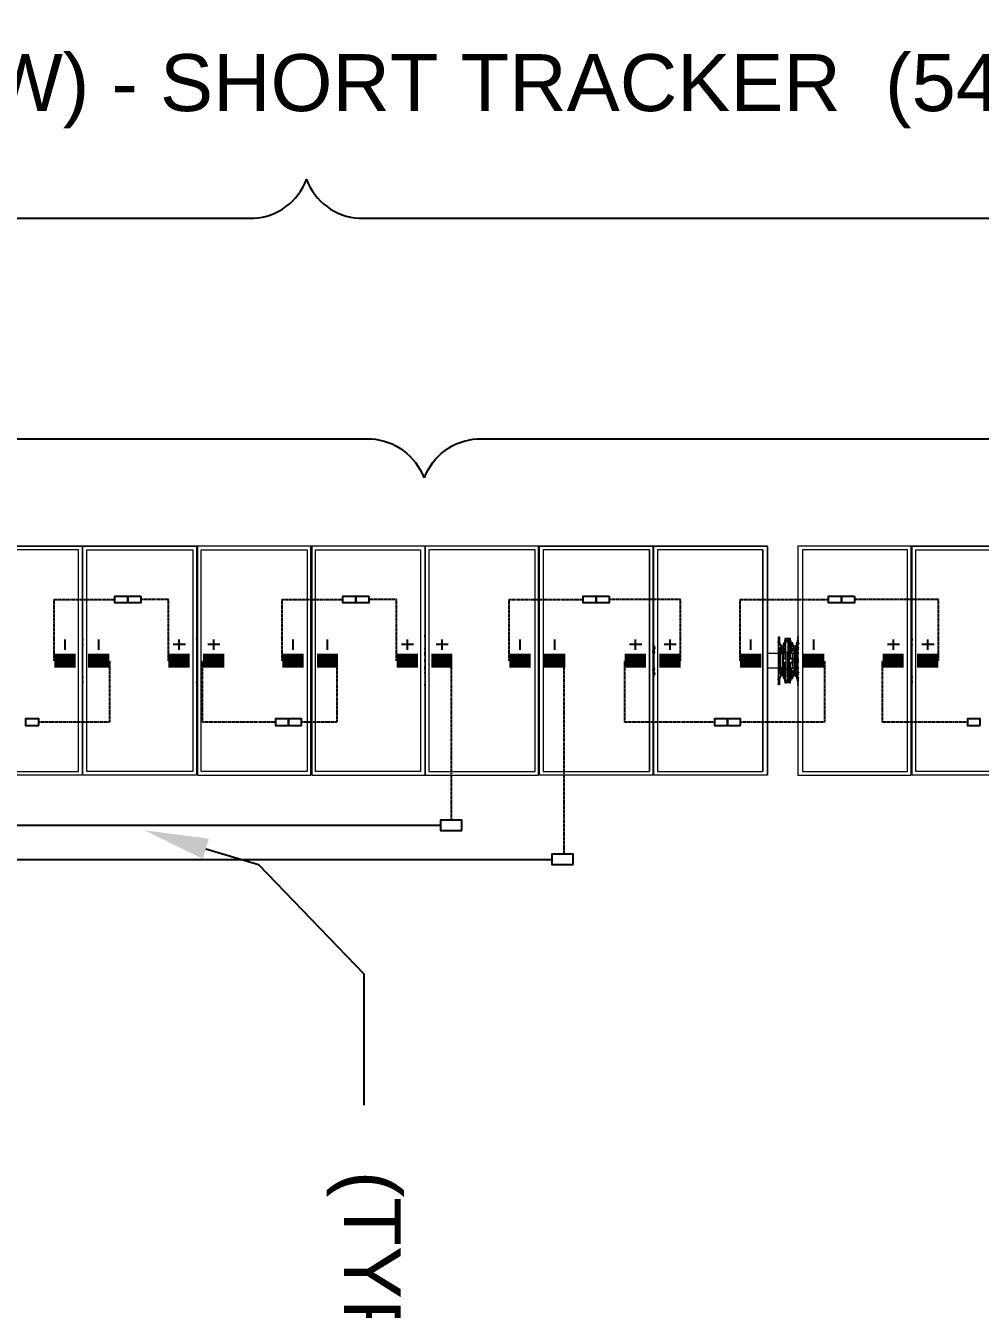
# Model space of a CAD drawing. Header units: feet. Extents: x -13743 to 68376, y -48 to 67763.
# Drawn here: x 3344.3 to 3679.5, y 892.6 to 1343.3 of the extents above; entities that cross this region are included whole.
import ezdxf
from ezdxf import colors
from ezdxf.entities.mleader import LeaderData, LeaderLine
from ezdxf.lldxf.tags import DXFTag
from ezdxf.math import Vec2, Vec3

# ---------------------------------------------------------------- set-up
doc = ezdxf.new("R2010")
doc.units = ezdxf.units.FT
doc.header["$MEASUREMENT"] = 0
doc.linetypes.add('HIDDEN', pattern=[0.375, 0.25, -0.125])
for name, color, linetype in [('E-DC HARNESS-NEG', 170, 'DC HARNESS CABLE'), ('E-DC HARNESS-POS', 10, 'DC HARNESS CABLE'), ('E-HARN-COMP', 8, 'Continuous'), ('E-TRNK-CABL-NEG', 6, 'HIDDEN'), ('E-TRUNK-CABLE-POS', 6, 'HIDDEN'), ('G-ANNO-TEXT', 1, 'Continuous'), ('Polarity-Text', 7, 'Continuous')]:
    doc.layers.add(name, color=color, linetype=linetype)
doc.styles.add('NEI-A', font='arial.ttf')
doc.styles.get("Standard").update_dxf_attribs({"font": 'arial.ttf'})
tags = doc.linetypes.add('DC HARNESS CABLE', pattern='A,0.5,-0.2,["DH",Standard,S=0.1,R=0,X=-0.1,Y=-0.05],-0.2', length=0.9).pattern_tags.tags
tags[6] = DXFTag(74, 10)

# ---------------------------------------------------------------- blocks, each defined once
blk = doc.blocks.new('A$Ccdbb2b2c')
at = {"lineweight": 5}
for points in [[(4.1298, 0), (4.1298, 0.4133), (5.9848, 0.4133)], [(6.0398, 0.4133), (7.8947, 0.4133)], [(6.2464, 0), (6.2464, 0.4133)], [(6.2531, 0.0067), (6.2531, 0.4067)], [(5.7781, 0.2517), (5.7798, 0.2517)], [(5.7781, 0.25), (5.7798, 0.25)], [(5.7781, 0.2467), (5.7781, 0.2433)], [(5.7798, 0.2467), (5.7781, 0.235)], [(5.9898, 0.225), (5.9914, 0.225), (5.9898, 0.225), (5.9914, 0.225), (5.9898, 0.2283), (5.9881, 0.2283), (5.9848, 0.2383), (5.9848, 0.24), (5.9864, 0.2383), (5.9881, 0.235), (5.9898, 0.2317), (5.9898, 0.23), (5.9881, 0.2283), (5.9864, 0.2283), (5.9848, 0.2283), (5.9848, 0.2267), (5.9864, 0.225), (5.9898, 0.225), (5.9898, 0.2267), (5.9881, 0.2283), (5.9848, 0.2383), (5.9848, 0.24), (5.9848, 0.2417), (5.9848, 0.2433), (5.9848, 0.25), (5.9848, 0.2433), (5.9848, 0.25), (5.9831, 0.25)], [(5.9848, 0.2433), (5.9831, 0.2433), (5.9848, 0.2433), (5.9848, 0.24), (5.9831, 0.24), (5.9848, 0.2383)], [(5.9864, 0.2367), (5.9864, 0.24), (5.9848, 0.24), (5.9848, 0.2383), (5.9831, 0.2383), (5.9881, 0.2283), (5.9848, 0.2283), (5.9848, 0.23), (5.9831, 0.2317)], [(5.9848, 0.24), (5.9831, 0.24), (5.9848, 0.24), (5.9898, 0.23), (5.9898, 0.2283), (5.9881, 0.2283), (5.9898, 0.225), (5.9848, 0.225), (5.9831, 0.2283), (5.9848, 0.2283), (5.9864, 0.225), (5.9864, 0.2233), (5.9848, 0.2233), (5.9848, 0.19), (5.9864, 0.19), (5.9864, 0.1917), (5.9864, 0.1933), (5.9881, 0.1933), (5.9881, 0.195), (5.9864, 0.1933), (5.9848, 0.1933), (5.9864, 0.1933), (5.9881, 0.195), (5.9881, 0.1933), (5.9898, 0.1933), (5.9898, 0.1917), (5.9898, 0.1933), (5.9881, 0.1933), (5.9898, 0.1933), (5.9898, 0.1917), (5.9881, 0.1917), (5.9881, 0.19), (5.9864, 0.1917), (5.9864, 0.1883), (5.9898, 0.1883), (5.9898, 0.1867), (5.9881, 0.185), (5.9898, 0.185), (5.9898, 0.1833), (5.9848, 0.1733), (5.9831, 0.1733)], [(5.9864, 0.2233), (5.9881, 0.2233), (5.9864, 0.2233), (5.9864, 0.2217), (5.9864, 0.2233), (5.9864, 0.2217), (5.9864, 0.2233), (5.9864, 0.225), (5.9848, 0.225), (5.9848, 0.2267), (5.9848, 0.225), (5.9864, 0.225), (5.9848, 0.2283), (5.9881, 0.2283), (5.9898, 0.2283), (5.9898, 0.23), (5.9848, 0.24), (5.9848, 0.2417), (5.9848, 0.2433), (5.9864, 0.2433), (5.9848, 0.2433), (5.9864, 0.2433)], [(5.9848, 0.2433), (5.9848, 0.2433)], [(5.9848, 0.24), (5.9848, 0.24)], [(5.9848, 0.24), (5.9848, 0.24)], [(5.9864, 0.2383), (5.9864, 0.2367), (5.9864, 0.2383), (5.9881, 0.2383)], [(5.9864, 0.235), (5.9931, 0.2317)], [(5.9881, 0.2317), (5.9931, 0.2283), (5.9881, 0.235)], [(6.0014, 0.2367), (5.9998, 0.2367), (5.9998, 0.2117), (5.9998, 0.21), (5.9981, 0.21), (5.9998, 0.21), (5.9981, 0.21), (5.9981, 0.2133), (5.9981, 0.21), (5.9998, 0.21), (5.9914, 0.21)], [(5.9964, 0.2417), (5.9981, 0.2417), (5.9981, 0.2333), (5.9948, 0.2333), (5.9948, 0.24), (5.9931, 0.235), (5.9931, 0.225), (5.9948, 0.225), (5.9964, 0.2233), (5.9948, 0.225), (5.9964, 0.2233), (5.9964, 0.225)], [(5.9931, 0.235), (5.9931, 0.225)], [(5.9948, 0.235), (5.9948, 0.235)], [(5.9948, 0.2317), (5.9948, 0.2333)], [(5.9964, 0.24), (5.9964, 0.24)], [(5.9964, 0.23), (5.9964, 0.2333)], [(5.9981, 0.2467), (5.9998, 0.2467), (5.9981, 0.2467), (5.9998, 0.245), (6.0014, 0.245), (5.9998, 0.245), (6.0014, 0.245), (6.0014, 0.2433), (6.0031, 0.2433), (6.0048, 0.2433), (6.0031, 0.2433), (6.0048, 0.2433), (6.0031, 0.2433)], [(5.9981, 0.2433), (5.9981, 0.245), (5.9981, 0.2467), (5.9998, 0.245), (6.0014, 0.245), (6.0014, 0.2417)], [(6.0048, 0.2417), (6.0031, 0.2417), (6.0031, 0.2433), (6.0048, 0.245), (6.0031, 0.2433), (6.0014, 0.2433), (5.9998, 0.2433), (6.0014, 0.2433), (5.9998, 0.2433), (5.9981, 0.2433), (5.9981, 0.245), (5.9998, 0.2433), (5.9998, 0.2417), (5.9981, 0.2417)], [(5.9998, 0.2117), (5.9981, 0.2117), (5.9981, 0.2133), (5.9981, 0.235), (5.9981, 0.2433), (5.9981, 0.235)], [(5.9981, 0.2333), (5.9998, 0.2333)], [(5.9998, 0.245), (5.9998, 0.2467), (6.0064, 0.2467), (6.0064, 0.245), (6.0064, 0.2433), (6.0064, 0.2417)], [(5.9998, 0.2467), (5.9998, 0.2467)], [(5.9998, 0.2433), (6.0014, 0.2433), (6.0031, 0.2433), (6.0031, 0.24), (6.0048, 0.24)], [(6.0014, 0.24), (6.0031, 0.24), (6.0031, 0.2217), (6.0014, 0.2217), (6.0014, 0.2417), (5.9998, 0.2417), (5.9998, 0.2217)], [(6.0064, 0.2217), (6.0064, 0.2417), (6.0031, 0.2417), (6.0031, 0.2217), (6.0031, 0.1917), (6.0014, 0.1917), (6.0014, 0.1717), (5.9998, 0.1717), (5.9998, 0.1917)], [(5.9998, 0.235), (6.0014, 0.235)], [(6.0014, 0.245), (6.0031, 0.245)], [(6.0064, 0.2467), (6.0048, 0.245)], [(6.0048, 0.245), (6.0064, 0.245)], [(6.0064, 0.2467), (6.0081, 0.2467)], [(6.0064, 0.245), (6.0064, 0.2467), (6.0081, 0.2467)], [(6.0081, 0.2467), (6.0064, 0.2467), (6.0081, 0.2467), (6.0081, 0.245), (6.0081, 0.2433), (6.0081, 0.235), (6.0081, 0.2433), (6.0064, 0.2433), (6.0064, 0.245)], [(6.0064, 0.2467), (6.0064, 0.2467)], [(6.0064, 0.2117), (6.0064, 0.2367), (6.0081, 0.2367)], [(6.0064, 0.235), (6.0081, 0.235), (6.0081, 0.2133), (6.0064, 0.21), (6.0064, 0.2117), (6.0081, 0.2133), (6.0081, 0.21), (6.0064, 0.21), (6.0081, 0.21), (6.0064, 0.21), (6.0081, 0.21), (6.0064, 0.21), (6.0114, 0.21)], [(6.0131, 0.2217), (6.0131, 0.225), (6.0114, 0.225), (6.0098, 0.2233), (6.0114, 0.225), (6.0114, 0.235), (6.0098, 0.24), (6.0098, 0.2333), (6.0081, 0.2333), (6.0081, 0.2417), (6.0098, 0.2417), (6.0081, 0.2417)], [(6.0098, 0.2317), (6.0098, 0.2333), (6.0081, 0.2333), (6.0081, 0.23)], [(6.0131, 0.2283), (6.0114, 0.225), (6.0131, 0.225), (6.0114, 0.225), (6.0114, 0.1883), (6.0098, 0.19), (6.0114, 0.1883), (6.0131, 0.1883), (6.0131, 0.1917), (6.0148, 0.1917), (6.0148, 0.19), (6.0164, 0.1917), (6.0164, 0.19), (6.0148, 0.19), (6.0131, 0.19), (6.0131, 0.1917), (6.0131, 0.1933), (6.0148, 0.1933), (6.0164, 0.1933), (6.0164, 0.1917), (6.0164, 0.19), (6.0164, 0.1883), (6.0131, 0.1883), (6.0148, 0.185), (6.0131, 0.185), (6.0131, 0.1833), (6.0181, 0.1733), (6.0181, 0.175), (6.0198, 0.1733), (6.0214, 0.1733), (6.0198, 0.1733), (6.0181, 0.1733), (6.0181, 0.17), (6.0181, 0.1633), (6.0198, 0.1633), (6.0198, 0.25), (6.0181, 0.25), (6.0181, 0.2433), (6.0181, 0.24), (6.0198, 0.24), (6.0181, 0.2383), (6.0181, 0.24), (6.0131, 0.23), (6.0131, 0.2283), (6.0148, 0.2283), (6.0131, 0.225), (6.0164, 0.225), (6.0181, 0.2283), (6.0198, 0.2283), (6.0181, 0.225), (6.0164, 0.225), (6.0164, 0.2233), (6.0181, 0.2233), (6.0181, 0.19), (6.0164, 0.19)], [(6.0098, 0.235), (6.0098, 0.235)], [(6.0114, 0.235), (6.0114, 0.225), (6.0114, 0.2267)], [(6.0198, 0.2317), (6.0181, 0.23), (6.0181, 0.2283), (6.0148, 0.2283), (6.0181, 0.2383)], [(6.0181, 0.24), (6.0181, 0.24)], [(6.0198, 0.24), (6.0214, 0.24)], [(6.2431, 0.23), (6.2464, 0.2383)], [(6.2431, 0.2283), (6.2447, 0.2283), (6.2464, 0.2333), (6.2447, 0.2283), (6.2464, 0.2283), (6.2447, 0.2283), (6.2464, 0.2333)], [(6.2447, 0.2517), (6.2464, 0.2517)], [(6.2447, 0.25), (6.2464, 0.25)], [(6.2447, 0.235), (6.2464, 0.2467), (6.2464, 0.2433)], [(6.4514, 0.2517), (6.4531, 0.2517)], [(6.4514, 0.25), (6.4531, 0.25)], [(6.4514, 0.235), (6.4531, 0.2467), (6.4531, 0.2433)], [(6.6581, 0.2517), (6.6597, 0.2517)], [(6.6581, 0.25), (6.6597, 0.25)], [(6.6581, 0.235), (6.6581, 0.2467), (6.6581, 0.2433)], [(6.8631, 0.2517), (6.8647, 0.2517)], [(6.8631, 0.25), (6.8647, 0.25)], [(6.8631, 0.235), (6.8647, 0.2467), (6.8647, 0.2433)], [(7.0697, 0.2517), (7.0714, 0.2517)], [(7.0697, 0.25), (7.0714, 0.25)], [(7.0697, 0.235), (7.0714, 0.2467), (7.0714, 0.2433)], [(7.2764, 0.2517), (7.278, 0.2517)], [(7.2764, 0.25), (7.278, 0.25)], [(7.2764, 0.2467), (7.2764, 0.2433)], [(7.278, 0.2467), (7.2764, 0.235)], [(5.7781, 0.2283), (5.7798, 0.2283)], [(5.7798, 0.2217), (5.7781, 0.2217)], [(5.7781, 0.22), (5.7798, 0.22)], [(5.7781, 0.2183), (5.7798, 0.2183)], [(5.7798, 0.2167), (5.7781, 0.2167)], [(5.9831, 0.23), (5.9831, 0.23)], [(5.9848, 0.22), (5.9831, 0.22)], [(5.9831, 0.22), (5.9848, 0.22), (5.9831, 0.22)], [(5.9848, 0.21), (5.9831, 0.21)], [(5.9881, 0.2283), (5.9898, 0.2283), (5.9881, 0.2283), (5.9898, 0.225), (5.9864, 0.225), (5.9864, 0.2233), (5.9848, 0.2233), (5.9848, 0.225), (5.9848, 0.2233)], [(5.9848, 0.225), (5.9848, 0.2233), (5.9848, 0.19), (5.9848, 0.1883), (5.9864, 0.1883), (5.9898, 0.1883), (5.9881, 0.185), (5.9898, 0.185), (5.9898, 0.1833)], [(5.9848, 0.22), (5.9864, 0.22)], [(5.9848, 0.22), (5.9864, 0.22)], [(5.9881, 0.2217), (5.9881, 0.2233), (5.9864, 0.2217)], [(5.9864, 0.2233), (5.9864, 0.2233)], [(5.9898, 0.22), (5.9898, 0.2217), (5.9881, 0.2217), (5.9881, 0.2233), (5.9864, 0.2217), (5.9864, 0.22), (5.9881, 0.22), (5.9898, 0.22), (5.9898, 0.2217), (5.9898, 0.2233), (5.9881, 0.2233), (5.9898, 0.2233), (5.9898, 0.2217), (5.9898, 0.22), (5.9881, 0.22), (5.9881, 0.2183), (5.9864, 0.22)], [(5.9864, 0.2233), (5.9864, 0.2233)], [(5.9864, 0.2233), (5.9864, 0.2233)], [(5.9864, 0.22), (5.9864, 0.2217)], [(5.9864, 0.2217), (5.9864, 0.2217)], [(5.9864, 0.2217), (5.9864, 0.22)], [(5.9864, 0.2217), (5.9864, 0.2217)], [(5.9864, 0.2217), (5.9881, 0.2217), (5.9898, 0.2217)], [(5.9864, 0.2217), (5.9864, 0.2217)], [(5.9864, 0.22), (5.9881, 0.2183), (5.9881, 0.22)], [(5.9864, 0.22), (5.9881, 0.22)], [(5.9864, 0.22), (5.9864, 0.22)], [(5.9864, 0.1933), (5.9864, 0.22)], [(5.9864, 0.22), (5.9881, 0.22)], [(5.9864, 0.22), (5.9864, 0.22)], [(5.9864, 0.22), (5.9864, 0.22)], [(5.9881, 0.2233), (5.9881, 0.2233)], [(5.9881, 0.2233), (5.9881, 0.2233)], [(5.9881, 0.2233), (5.9881, 0.2233)], [(5.9881, 0.2233), (5.9881, 0.2233)], [(5.9881, 0.2217), (5.9898, 0.2217)], [(5.9881, 0.2217), (5.9898, 0.2217)], [(5.9881, 0.2217), (5.9898, 0.2217)], [(5.9881, 0.2217), (5.9898, 0.2217)], [(5.9881, 0.2217), (5.9898, 0.2217)], [(5.9881, 0.2217), (5.9898, 0.2217)], [(5.9881, 0.2217), (5.9898, 0.2217), (5.9898, 0.22), (5.9881, 0.22)], [(5.9881, 0.2217), (5.9898, 0.2217)], [(5.9881, 0.2217), (5.9898, 0.2217)], [(5.9881, 0.2217), (5.9898, 0.2217)], [(5.9881, 0.2217), (5.9898, 0.2217)], [(5.9881, 0.2217), (5.9898, 0.2217)], [(5.9881, 0.2217), (5.9898, 0.2217)], [(5.9881, 0.2217), (5.9898, 0.2217)], [(5.9881, 0.2217), (5.9898, 0.2217)], [(5.9881, 0.2217), (5.9898, 0.2217)], [(5.9881, 0.2217), (5.9898, 0.2217)], [(5.9881, 0.2217), (5.9898, 0.2217)], [(5.9881, 0.2217), (5.9898, 0.2217)], [(5.9881, 0.22), (5.9898, 0.22)], [(5.9881, 0.22), (5.9881, 0.22)], [(5.9881, 0.22), (5.9898, 0.22)], [(5.9881, 0.22), (5.9881, 0.22)], [(5.9881, 0.22), (5.9881, 0.22)], [(5.9898, 0.23), (5.9898, 0.2283)], [(5.9948, 0.2267), (5.9948, 0.225), (5.9931, 0.225), (5.9914, 0.2267), (5.9898, 0.2283), (5.9931, 0.2267)], [(5.9898, 0.225), (5.9898, 0.225)], [(5.9898, 0.2217), (5.9898, 0.225)], [(5.9914, 0.1883), (5.9914, 0.225), (5.9898, 0.225), (5.9898, 0.2217)], [(5.9931, 0.1783), (5.9931, 0.1883), (5.9914, 0.1867), (5.9898, 0.185), (5.9914, 0.1883), (5.9898, 0.1883), (5.9914, 0.1883), (5.9914, 0.225)], [(5.9898, 0.2217), (5.9898, 0.225)], [(5.9898, 0.2233), (5.9898, 0.2233)], [(5.9898, 0.2233), (5.9898, 0.2233)], [(5.9898, 0.2233), (5.9898, 0.2233)], [(5.9898, 0.2217), (5.9898, 0.2217)], [(5.9898, 0.2217), (5.9898, 0.2217)], [(5.9898, 0.2217), (5.9898, 0.2217)], [(5.9898, 0.22), (5.9898, 0.22)], [(5.9898, 0.1933), (5.9898, 0.22)], [(5.9898, 0.22), (5.9898, 0.1933)], [(5.9898, 0.22), (5.9898, 0.22)], [(5.9898, 0.22), (5.9898, 0.22)], [(5.9981, 0.22), (5.9914, 0.22)], [(5.9948, 0.2217), (5.9948, 0.1917)], [(5.9964, 0.2233), (5.9981, 0.2233)], [(5.9964, 0.2217), (5.9981, 0.2217)], [(5.9964, 0.2217), (5.9981, 0.2217)], [(5.9981, 0.2283), (5.9998, 0.2283)], [(5.9981, 0.21), (5.9998, 0.21)], [(6.0031, 0.2217), (6.0048, 0.2217)], [(6.0064, 0.21), (6.0081, 0.21), (6.0098, 0.21)], [(6.0081, 0.2283), (6.0098, 0.2283)], [(6.0081, 0.225), (6.0081, 0.2233), (6.0098, 0.225)], [(6.0081, 0.2233), (6.0098, 0.2233)], [(6.0114, 0.22), (6.0081, 0.22)], [(6.0098, 0.22), (6.0081, 0.2183)], [(6.0098, 0.2217), (6.0114, 0.2217)], [(6.0114, 0.225), (6.0114, 0.225)], [(6.0131, 0.23), (6.0131, 0.2283), (6.0148, 0.2283)], [(6.0131, 0.225), (6.0131, 0.225)], [(6.0131, 0.2233), (6.0131, 0.2217)], [(6.0131, 0.2233), (6.0131, 0.2233)], [(6.0148, 0.2233), (6.0131, 0.2233)], [(6.0148, 0.2217), (6.0131, 0.2217)], [(6.0148, 0.22), (6.0131, 0.22), (6.0131, 0.2217)], [(6.0131, 0.2217), (6.0131, 0.22)], [(6.0131, 0.2217), (6.0131, 0.2217)], [(6.0131, 0.22), (6.0148, 0.22)], [(6.0131, 0.22), (6.0131, 0.22)], [(6.0131, 0.22), (6.0131, 0.1933)], [(6.0164, 0.2217), (6.0164, 0.22), (6.0148, 0.22), (6.0148, 0.2183), (6.0164, 0.22), (6.0164, 0.2217), (6.0148, 0.2233), (6.0148, 0.2217)], [(6.0164, 0.2233), (6.0148, 0.2233)], [(6.0148, 0.2233), (6.0148, 0.2233)], [(6.0148, 0.2217), (6.0164, 0.2217)], [(6.0148, 0.2217), (6.0164, 0.2217)], [(6.0148, 0.2217), (6.0164, 0.2217)], [(6.0148, 0.2217), (6.0164, 0.2217)], [(6.0148, 0.2217), (6.0164, 0.2217)], [(6.0148, 0.22), (6.0148, 0.22)], [(6.0164, 0.2233), (6.0164, 0.2233)], [(6.0164, 0.2217), (6.0164, 0.2233)], [(6.0164, 0.2217), (6.0164, 0.2233)], [(6.0164, 0.2217), (6.0181, 0.2217)], [(6.0164, 0.2217), (6.0164, 0.2217)], [(6.0164, 0.22), (6.0164, 0.22)], [(6.0164, 0.1933), (6.0164, 0.22)], [(6.0181, 0.225), (6.0181, 0.2233)], [(6.0398, 0.22), (6.0181, 0.22)], [(6.0198, 0.21), (6.0181, 0.21)], [(6.0198, 0.23), (6.0198, 0.23)], [(6.0198, 0.2283), (6.0198, 0.2283)], [(6.2447, 0.2217), (6.2464, 0.2217), (6.2464, 0.22), (6.2447, 0.2183), (6.2447, 0.22), (6.2431, 0.22), (6.2447, 0.22), (6.2447, 0.2183), (6.2464, 0.22), (6.2464, 0.2217), (6.2447, 0.2217), (6.2464, 0.2217), (6.2447, 0.2217), (6.2464, 0.2217), (6.2447, 0.2217), (6.2464, 0.2217), (6.2447, 0.2217), (6.2464, 0.2217), (6.2464, 0.2233), (6.2447, 0.2233), (6.2464, 0.2233), (6.2464, 0.225), (6.2431, 0.225)], [(6.2481, 0.2233), (6.2464, 0.2233), (6.2464, 0.225), (6.2431, 0.225), (6.2464, 0.225), (6.2464, 0.2233), (6.2481, 0.2233), (6.2464, 0.2233), (6.2464, 0.2217), (6.2447, 0.2217), (6.2464, 0.2217), (6.2447, 0.2217), (6.2464, 0.2217), (6.2447, 0.2217), (6.2464, 0.2217), (6.2447, 0.2217), (6.2464, 0.2217), (6.2447, 0.2217), (6.2447, 0.1917), (6.2464, 0.1917), (6.2464, 0.19), (6.2464, 0.1883), (6.2431, 0.1883), (6.2464, 0.1883), (6.2464, 0.19), (6.2481, 0.19)], [(6.2431, 0.2217), (6.2447, 0.2217), (6.2464, 0.2217), (6.2447, 0.2217), (6.2464, 0.2217), (6.2447, 0.2217), (6.2464, 0.2217), (6.2447, 0.2217), (6.2464, 0.2217), (6.2447, 0.2217), (6.2431, 0.2217), (6.2447, 0.2217), (6.2447, 0.2233), (6.2464, 0.2217), (6.2481, 0.2217)], [(6.2447, 0.19), (6.2464, 0.19), (6.2447, 0.19), (6.2431, 0.19), (6.2447, 0.19), (6.2464, 0.19), (6.2464, 0.1917), (6.2447, 0.1917), (6.2431, 0.1917), (6.2447, 0.1917), (6.2447, 0.19), (6.2464, 0.1917), (6.2464, 0.1933), (6.2447, 0.1933), (6.2431, 0.1933), (6.2447, 0.1933), (6.2447, 0.195), (6.2464, 0.1933), (6.2464, 0.22), (6.2464, 0.2217), (6.2464, 0.2233), (6.2447, 0.2233), (6.2431, 0.2233)], [(6.2431, 0.22), (6.2447, 0.22), (6.2464, 0.22), (6.2464, 0.1933), (6.2447, 0.1933)], [(6.2447, 0.2283), (6.2464, 0.2283)], [(6.2447, 0.2233), (6.2447, 0.2233)], [(6.2464, 0.22), (6.2447, 0.22), (6.2464, 0.22), (6.2464, 0.1933)], [(6.2447, 0.22), (6.2447, 0.22)], [(6.2447, 0.2183), (6.2464, 0.2183)], [(6.2464, 0.2167), (6.2447, 0.2167)], [(6.2464, 0.2233), (6.2464, 0.2233)], [(6.2464, 0.22), (6.2464, 0.22)], [(6.4514, 0.2283), (6.4531, 0.2283)], [(6.4531, 0.2217), (6.4514, 0.2217)], [(6.4514, 0.22), (6.4531, 0.22)], [(6.4514, 0.2183), (6.4531, 0.2183)], [(6.4531, 0.2167), (6.4514, 0.2167)], [(6.6581, 0.2283), (6.6597, 0.2283)], [(6.6581, 0.2217), (6.6597, 0.2217)], [(6.6581, 0.22), (6.6597, 0.22)], [(6.6581, 0.2183), (6.6597, 0.2183)], [(6.6581, 0.2167), (6.6597, 0.2167)], [(6.8631, 0.2283), (6.8647, 0.2283)], [(6.8647, 0.2217), (6.8631, 0.2217)], [(6.8631, 0.22), (6.8647, 0.22)], [(6.8631, 0.2183), (6.8647, 0.2183)], [(6.8647, 0.2167), (6.8631, 0.2167)], [(7.0697, 0.2283), (7.0714, 0.2283)], [(7.0714, 0.2217), (7.0697, 0.2217)], [(7.0697, 0.22), (7.0714, 0.22)], [(7.0697, 0.2183), (7.0714, 0.2183)], [(7.0714, 0.2167), (7.0697, 0.2167)], [(7.2764, 0.2283), (7.278, 0.2283)], [(7.278, 0.2217), (7.2764, 0.2217)], [(7.2764, 0.22), (7.278, 0.22)], [(7.2764, 0.2183), (7.278, 0.2183)], [(7.278, 0.2167), (7.2764, 0.2167)], [(5.7781, 0.2083), (5.7798, 0.2083)], [(5.7798, 0.205), (5.7781, 0.205)], [(5.7781, 0.195), (5.7798, 0.195)], [(5.7798, 0.1933), (5.7781, 0.1933)], [(5.7781, 0.1917), (5.7798, 0.1917)], [(5.9848, 0.2083), (5.9831, 0.2083)], [(5.9831, 0.205), (5.9848, 0.205)], [(5.9831, 0.2033), (5.9848, 0.2033)], [(5.9831, 0.1933), (5.9848, 0.1933)], [(5.9848, 0.1933), (5.9831, 0.1933), (5.9848, 0.1933)], [(5.9848, 0.19), (5.9848, 0.1883), (5.9864, 0.1883), (5.9848, 0.1883), (5.9831, 0.185), (5.9848, 0.185), (5.9864, 0.1883), (5.9898, 0.1883), (5.9881, 0.185), (5.9848, 0.175), (5.9848, 0.1733), (5.9848, 0.1717), (5.9848, 0.17), (5.9848, 0.1633), (5.9848, 0.17), (5.9848, 0.1633), (5.9831, 0.1633)], [(5.9864, 0.19), (5.9864, 0.1917), (5.9864, 0.1933), (5.9864, 0.1917), (5.9864, 0.19), (5.9848, 0.19), (5.9848, 0.1867), (5.9848, 0.1883), (5.9864, 0.1883), (5.9848, 0.185), (5.9881, 0.185), (5.9898, 0.185), (5.9898, 0.1833), (5.9848, 0.1733), (5.9848, 0.1717), (5.9848, 0.17), (5.9864, 0.17)], [(5.9848, 0.175), (5.9864, 0.1817), (5.9881, 0.185), (5.9898, 0.185), (5.9914, 0.1883), (5.9898, 0.1883), (5.9898, 0.19), (5.9898, 0.1917)], [(5.9931, 0.1867), (5.9898, 0.1833), (5.9898, 0.185), (5.9848, 0.185), (5.9848, 0.1867), (5.9864, 0.1883), (5.9848, 0.1883)], [(5.9864, 0.1933), (5.9864, 0.1933)], [(5.9864, 0.1933), (5.9864, 0.1917)], [(5.9864, 0.1933), (5.9864, 0.1933)], [(5.9864, 0.1917), (5.9864, 0.1933)], [(5.9864, 0.1933), (5.9864, 0.1917)], [(5.9864, 0.1933), (5.9864, 0.1933)], [(5.9898, 0.1917), (5.9881, 0.1917), (5.9881, 0.19), (5.9864, 0.1917)], [(5.9864, 0.1917), (5.9864, 0.1917)], [(5.9864, 0.1917), (5.9864, 0.1917)], [(5.9864, 0.1917), (5.9864, 0.1917)], [(5.9864, 0.19), (5.9864, 0.19)], [(5.9864, 0.19), (5.9864, 0.19)], [(5.9864, 0.19), (5.9864, 0.19)], [(5.9881, 0.1933), (5.9881, 0.1933)], [(5.9881, 0.1933), (5.9881, 0.1933)], [(5.9881, 0.1933), (5.9881, 0.1933)], [(5.9881, 0.1933), (5.9881, 0.1933)], [(5.9881, 0.1917), (5.9898, 0.1917)], [(5.9881, 0.1917), (5.9898, 0.1917)], [(5.9881, 0.1917), (5.9898, 0.1917)], [(5.9881, 0.1917), (5.9898, 0.1917)], [(5.9881, 0.1917), (5.9898, 0.1917)], [(5.9881, 0.1917), (5.9898, 0.1917)], [(5.9881, 0.1917), (5.9898, 0.1917)], [(5.9881, 0.1917), (5.9898, 0.1917)], [(5.9881, 0.1917), (5.9898, 0.1917)], [(5.9881, 0.1917), (5.9898, 0.1917)], [(5.9881, 0.1917), (5.9898, 0.1917)], [(5.9881, 0.1917), (5.9898, 0.1917)], [(5.9881, 0.1917), (5.9898, 0.1917)], [(5.9881, 0.1917), (5.9898, 0.1917)], [(5.9881, 0.1917), (5.9898, 0.1917)], [(5.9881, 0.19), (5.9898, 0.19)], [(5.9881, 0.19), (5.9881, 0.19)], [(5.9881, 0.19), (5.9898, 0.19)], [(5.9881, 0.19), (5.9881, 0.19)], [(5.9881, 0.19), (5.9881, 0.19)], [(5.9898, 0.1933), (5.9898, 0.1933)], [(5.9898, 0.1933), (5.9898, 0.1933)], [(5.9898, 0.1917), (5.9898, 0.1933)], [(5.9898, 0.1933), (5.9898, 0.1933)], [(5.9898, 0.1917), (5.9898, 0.1917)], [(5.9898, 0.19), (5.9898, 0.1917)], [(5.9898, 0.1883), (5.9898, 0.1917)], [(5.9898, 0.1917), (5.9898, 0.1917)], [(5.9898, 0.19), (5.9898, 0.1917)], [(5.9898, 0.1917), (5.9898, 0.1917)], [(5.9898, 0.1883), (5.9898, 0.1917)], [(5.9898, 0.19), (5.9898, 0.19)], [(5.9898, 0.19), (5.9898, 0.19)], [(5.9898, 0.19), (5.9898, 0.19)], [(5.9914, 0.1883), (5.9898, 0.1883), (5.9914, 0.1883)], [(5.9898, 0.1883), (5.9898, 0.1883)], [(5.9898, 0.1883), (5.9914, 0.1883)], [(5.9898, 0.1883), (5.9898, 0.1883)], [(5.9914, 0.205), (5.9914, 0.2083)], [(5.9914, 0.2033), (5.9998, 0.2033), (5.9981, 0.2033), (5.9981, 0.2), (5.9981, 0.2033), (5.9998, 0.2033), (5.9981, 0.2033), (5.9998, 0.2033), (6.0014, 0.2033), (5.9998, 0.2033), (5.9998, 0.2017), (5.9998, 0.1767), (6.0014, 0.1767)], [(5.9914, 0.1933), (5.9981, 0.1933)], [(5.9914, 0.1883), (5.9914, 0.1883)], [(5.9948, 0.1867), (5.9948, 0.1883), (5.9931, 0.1883), (5.9931, 0.1783), (5.9948, 0.1733), (5.9948, 0.18)], [(5.9964, 0.1883), (5.9964, 0.19), (5.9948, 0.1883), (5.9964, 0.19), (5.9948, 0.1883)], [(5.9964, 0.1917), (5.9981, 0.1917)], [(5.9964, 0.1917), (5.9981, 0.1917)], [(5.9981, 0.19), (5.9964, 0.19)], [(5.9981, 0.2033), (5.9998, 0.2033)], [(5.9981, 0.1783), (5.9981, 0.2), (5.9981, 0.2017), (5.9998, 0.2017)], [(6.0031, 0.1683), (6.0014, 0.1683), (5.9998, 0.1683), (5.9981, 0.1667), (5.9981, 0.1683), (5.9981, 0.17), (5.9998, 0.17), (6.0014, 0.17), (6.0031, 0.17), (6.0014, 0.17), (6.0031, 0.17), (6.0031, 0.1717), (6.0064, 0.1717), (6.0064, 0.1917)], [(6.0064, 0.1717), (6.0064, 0.1683), (6.0064, 0.17), (6.0081, 0.17), (6.0064, 0.17), (6.0048, 0.17), (6.0064, 0.17), (6.0081, 0.17), (6.0081, 0.1683), (6.0081, 0.1667), (6.0064, 0.1667), (6.0081, 0.1667), (6.0064, 0.1667), (6.0064, 0.1683), (6.0048, 0.1683), (6.0031, 0.1683), (6.0014, 0.1683), (5.9998, 0.1683), (6.0014, 0.1683), (6.0014, 0.1717), (6.0031, 0.1717), (6.0031, 0.1917), (6.0031, 0.1717), (6.0048, 0.1717)], [(6.0064, 0.2017), (6.0064, 0.2), (6.0081, 0.2), (6.0064, 0.2033), (6.0114, 0.2033)], [(6.0064, 0.2033), (6.0081, 0.2033), (6.0064, 0.2033), (6.0081, 0.2033), (6.0064, 0.2033), (6.0081, 0.2033), (6.0064, 0.2033), (6.0064, 0.1767), (6.0081, 0.1767)], [(6.0064, 0.1783), (6.0081, 0.1783), (6.0081, 0.2), (6.0081, 0.2033), (6.0098, 0.2033), (6.0081, 0.2033)], [(6.0081, 0.195), (6.0098, 0.1933)], [(6.0081, 0.1933), (6.0114, 0.1933)], [(6.0098, 0.1883), (6.0081, 0.19), (6.0081, 0.1883)], [(6.0081, 0.19), (6.0098, 0.19)], [(6.0081, 0.1717), (6.0098, 0.1717), (6.0081, 0.1717), (6.0081, 0.18), (6.0098, 0.18), (6.0098, 0.1733), (6.0114, 0.1783), (6.0114, 0.1883), (6.0114, 0.1783)], [(6.0098, 0.1917), (6.0114, 0.1917)], [(6.0131, 0.2083), (6.0114, 0.2083), (6.0114, 0.205)], [(6.0148, 0.185), (6.0131, 0.185), (6.0114, 0.1883), (6.0131, 0.1883), (6.0114, 0.1883), (6.0114, 0.1867)], [(6.0114, 0.1883), (6.0114, 0.1883)], [(6.0131, 0.1917), (6.0131, 0.1933), (6.0148, 0.1933), (6.0148, 0.195), (6.0164, 0.1933), (6.0164, 0.1917), (6.0148, 0.1917)], [(6.0131, 0.1933), (6.0131, 0.1933)], [(6.0131, 0.1917), (6.0131, 0.1917)], [(6.0131, 0.19), (6.0131, 0.19)], [(6.0131, 0.1883), (6.0131, 0.1883)], [(6.0148, 0.1933), (6.0148, 0.1933)], [(6.0148, 0.1917), (6.0164, 0.1917)], [(6.0148, 0.1917), (6.0164, 0.1917)], [(6.0148, 0.1917), (6.0164, 0.1917)], [(6.0148, 0.1917), (6.0164, 0.1917)], [(6.0148, 0.1917), (6.0164, 0.1917)], [(6.0148, 0.1917), (6.0164, 0.1917)], [(6.0148, 0.19), (6.0148, 0.19)], [(6.0164, 0.1933), (6.0164, 0.1933)], [(6.0164, 0.1917), (6.0164, 0.1917)], [(6.0164, 0.19), (6.0164, 0.19)], [(6.0198, 0.2083), (6.0181, 0.2083)], [(6.0181, 0.205), (6.0198, 0.205)], [(6.0181, 0.2033), (6.0198, 0.2033)], [(6.0181, 0.1933), (6.0398, 0.1933)], [(6.0181, 0.19), (6.0181, 0.1883)], [(6.2447, 0.1917), (6.2464, 0.1917), (6.2447, 0.1917), (6.2464, 0.1917), (6.2447, 0.1917), (6.2464, 0.1917), (6.2447, 0.1917), (6.2464, 0.1917), (6.2447, 0.1917), (6.2464, 0.1917), (6.2464, 0.1933), (6.2447, 0.195), (6.2447, 0.1933), (6.2447, 0.195), (6.2464, 0.1933), (6.2447, 0.1933), (6.2431, 0.1933), (6.2447, 0.1933), (6.2464, 0.1933)], [(6.2431, 0.1917), (6.2447, 0.1917), (6.2464, 0.1917)], [(6.2464, 0.1917), (6.2464, 0.19), (6.2464, 0.1883), (6.2431, 0.1883)], [(6.2447, 0.2083), (6.2464, 0.2083)], [(6.2464, 0.205), (6.2447, 0.205)], [(6.2447, 0.195), (6.2464, 0.195)], [(6.2447, 0.1933), (6.2447, 0.1933)], [(6.2447, 0.1917), (6.2464, 0.1917)], [(6.2447, 0.1917), (6.2464, 0.1917)], [(6.2447, 0.1917), (6.2464, 0.1917)], [(6.2447, 0.1917), (6.2464, 0.1917)], [(6.2447, 0.1917), (6.2447, 0.19), (6.2464, 0.1917)], [(6.2447, 0.1917), (6.2464, 0.1917)], [(6.2447, 0.1917), (6.2464, 0.1917)], [(6.2447, 0.1917), (6.2464, 0.1917)], [(6.2447, 0.1917), (6.2464, 0.1917)], [(6.2447, 0.1917), (6.2464, 0.1917)], [(6.2447, 0.1917), (6.2464, 0.1917)], [(6.2447, 0.1917), (6.2464, 0.1917)], [(6.2447, 0.1917), (6.2464, 0.1917)], [(6.2447, 0.1917), (6.2447, 0.19), (6.2464, 0.1917)], [(6.2447, 0.19), (6.2447, 0.19)], [(6.2464, 0.1933), (6.2464, 0.1917)], [(6.2464, 0.1933), (6.2464, 0.1933)], [(6.2464, 0.19), (6.2464, 0.19)], [(6.4514, 0.2083), (6.4531, 0.2083)], [(6.4531, 0.205), (6.4514, 0.205)], [(6.4514, 0.195), (6.4531, 0.195)], [(6.4531, 0.1933), (6.4514, 0.1933)], [(6.4514, 0.1917), (6.4531, 0.1917)], [(6.6581, 0.2083), (6.6597, 0.2083)], [(6.6581, 0.205), (6.6597, 0.205)], [(6.6581, 0.195), (6.6597, 0.195)], [(6.6581, 0.1933), (6.6597, 0.1933)], [(6.6581, 0.1917), (6.6597, 0.1917)], [(6.8631, 0.2083), (6.8647, 0.2083)], [(6.8647, 0.205), (6.8631, 0.205)], [(6.8631, 0.195), (6.8647, 0.195)], [(6.8647, 0.1933), (6.8631, 0.1933)], [(6.8631, 0.1917), (6.8647, 0.1917)], [(7.0697, 0.2083), (7.0714, 0.2083)], [(7.0714, 0.205), (7.0697, 0.205)], [(7.0697, 0.195), (7.0714, 0.195)], [(7.0714, 0.1933), (7.0697, 0.1933)], [(7.0697, 0.1917), (7.0714, 0.1917)], [(7.2764, 0.2083), (7.278, 0.2083)], [(7.278, 0.205), (7.2764, 0.205)], [(7.2764, 0.195), (7.278, 0.195)], [(7.278, 0.1933), (7.2764, 0.1933)], [(7.2764, 0.1917), (7.278, 0.1917)], [(5.7798, 0.185), (5.7781, 0.185)], [(5.7781, 0.1783), (5.7798, 0.1667)], [(5.7781, 0.17), (5.7781, 0.1667)], [(5.7781, 0.1667), (5.7781, 0.1667)], [(5.7781, 0.1633), (5.7798, 0.1633)], [(5.9831, 0.1833), (5.9848, 0.1833), (5.9848, 0.185), (5.9831, 0.185)], [(5.9931, 0.1817), (5.9864, 0.1767), (5.9864, 0.1733), (5.9848, 0.1733), (5.9848, 0.175), (5.9831, 0.175), (5.9881, 0.185), (5.9848, 0.185), (5.9848, 0.1833), (5.9848, 0.185)], [(5.9831, 0.185), (5.9831, 0.185)], [(5.9848, 0.1833), (5.9831, 0.1817)], [(5.9831, 0.1833), (5.9831, 0.1833)], [(5.9848, 0.17), (5.9848, 0.1733), (5.9831, 0.1733), (5.9848, 0.175)], [(5.9831, 0.17), (5.9848, 0.17), (5.9831, 0.17)], [(5.9898, 0.185), (5.9898, 0.1833), (5.9848, 0.1733), (5.9848, 0.175)], [(5.9848, 0.1733), (5.9848, 0.1733)], [(5.9848, 0.1733), (5.9848, 0.1733)], [(5.9848, 0.1733), (5.9848, 0.1733)], [(5.9848, 0.17), (5.9848, 0.17)], [(5.9881, 0.175), (5.9864, 0.175), (5.9864, 0.1767), (5.9864, 0.175)], [(5.9881, 0.1817), (5.9931, 0.185), (5.9881, 0.1783)], [(5.9898, 0.185), (5.9881, 0.185)], [(5.9964, 0.1717), (5.9981, 0.1717), (5.9981, 0.18), (5.9948, 0.18), (5.9948, 0.1817)], [(5.9948, 0.1783), (5.9948, 0.1783)], [(5.9964, 0.18), (5.9964, 0.1833)], [(5.9964, 0.1733), (5.9964, 0.1733)], [(5.9981, 0.185), (5.9998, 0.185)], [(5.9981, 0.18), (5.9998, 0.18)], [(5.9981, 0.1717), (5.9998, 0.1717), (5.9998, 0.17), (5.9981, 0.1683), (5.9981, 0.17), (5.9981, 0.1783), (5.9981, 0.17)], [(5.9981, 0.1667), (5.9998, 0.1667), (5.9981, 0.1667), (5.9998, 0.1683), (5.9998, 0.1667), (6.0048, 0.1667), (6.0064, 0.1667), (6.0048, 0.1683), (6.0064, 0.1683), (6.0048, 0.1683), (6.0064, 0.1683), (6.0064, 0.1667)], [(5.9998, 0.1783), (6.0014, 0.1783)], [(5.9998, 0.17), (6.0014, 0.17)], [(5.9998, 0.1667), (5.9998, 0.1667)], [(6.0031, 0.1717), (6.0031, 0.1683), (6.0048, 0.1683)], [(6.0031, 0.17), (6.0048, 0.17)], [(6.0031, 0.17), (6.0048, 0.17)], [(6.0064, 0.1667), (6.0064, 0.1667)], [(6.0081, 0.185), (6.0098, 0.185)], [(6.0081, 0.1833), (6.0081, 0.18), (6.0098, 0.18), (6.0098, 0.1817)], [(6.0098, 0.1783), (6.0098, 0.1783)], [(6.0131, 0.1833), (6.0131, 0.185)], [(6.0181, 0.175), (6.0148, 0.185), (6.0181, 0.185), (6.0181, 0.1833), (6.0198, 0.1817)], [(6.0181, 0.17), (6.0198, 0.17), (6.0181, 0.17)], [(6.0198, 0.185), (6.0198, 0.185)], [(6.0198, 0.1833), (6.0198, 0.1833)], [(6.2431, 0.185), (6.2447, 0.185), (6.2464, 0.185)], [(6.2464, 0.175), (6.2431, 0.1833)], [(6.2464, 0.18), (6.2447, 0.185), (6.2464, 0.185)], [(6.2464, 0.185), (6.2447, 0.185)], [(6.2464, 0.17), (6.2464, 0.1667), (6.2447, 0.1783)], [(6.2447, 0.1633), (6.2464, 0.1633)], [(6.2464, 0.1667), (6.2464, 0.1667)], [(6.4531, 0.185), (6.4514, 0.185)], [(6.4531, 0.17), (6.4531, 0.1667), (6.4514, 0.1783)], [(6.4514, 0.1633), (6.4531, 0.1633)], [(6.4531, 0.1667), (6.4531, 0.1667)], [(6.6581, 0.185), (6.6597, 0.185)], [(6.6581, 0.17), (6.6581, 0.1667), (6.6581, 0.1783)], [(6.6581, 0.1667), (6.6581, 0.1667)], [(6.6581, 0.1633), (6.6597, 0.1633)], [(6.8647, 0.185), (6.8631, 0.185)], [(6.8647, 0.17), (6.8647, 0.1667), (6.8631, 0.1783)], [(6.8631, 0.1633), (6.8647, 0.1633)], [(6.8647, 0.1667), (6.8647, 0.1667)], [(7.0714, 0.185), (7.0697, 0.185)], [(7.0714, 0.17), (7.0714, 0.1667), (7.0697, 0.1783)], [(7.0697, 0.1633), (7.0714, 0.1633)], [(7.0714, 0.1667), (7.0714, 0.1667)], [(7.278, 0.185), (7.2764, 0.185)], [(7.2764, 0.1783), (7.278, 0.1667)], [(7.2764, 0.17), (7.2764, 0.1667)], [(7.2764, 0.1667), (7.2764, 0.1667)], [(7.2764, 0.1633), (7.278, 0.1633)], [(5.7781, 0.1617), (5.7798, 0.1617)], [(6.2447, 0.1617), (6.2464, 0.1617)], [(6.4514, 0.1617), (6.4531, 0.1617)], [(6.6581, 0.1617), (6.6597, 0.1617)], [(6.8631, 0.1617), (6.8647, 0.1617)], [(7.0697, 0.1617), (7.0714, 0.1617)], [(7.2764, 0.1617), (7.278, 0.1617)]]:
    blk.add_lwpolyline(points, dxfattribs=at)
for points in [[(5.7781, 0.4133), (5.5731, 0.4133), (5.5731, 0), (5.7781, 0)], [(5.5798, 0.0067), (5.7714, 0.0067), (5.7714, 0.4067), (5.5798, 0.4067)], [(5.7798, 0), (5.7798, 0.4133), (5.9848, 0.4133), (5.9848, 0)], [(5.7864, 0.0067), (5.7864, 0.4067), (5.9764, 0.4067), (5.9764, 0.0067)], [(6.0398, 0.4133), (6.0398, 0), (6.2447, 0), (6.2447, 0.4133)], [(6.0398, 0), (6.0398, 0.4133)], [(6.2381, 0.4067), (6.2381, 0.0067), (6.0481, 0.0067), (6.0481, 0.4067)], [(6.0481, 0.0067), (6.0481, 0.4067)], [(6.2464, 0.4133), (6.2464, 0), (6.4514, 0), (6.4514, 0.4133)], [(6.2464, 0), (6.2464, 0.4133)], [(6.4447, 0.4067), (6.4447, 0.0067), (6.2531, 0.0067), (6.2531, 0.4067)], [(6.2531, 0.0067), (6.2531, 0.4067)], [(6.6581, 0.4133), (6.6581, 0), (6.4531, 0), (6.4531, 0.4133), (6.6581, 0.4133), (6.8631, 0.4133), (6.8631, 0), (6.6581, 0)], [(6.4597, 0.4067), (6.6514, 0.4067), (6.6514, 0.0067), (6.4597, 0.0067)], [(6.6664, 0.4067), (6.6664, 0.0067), (6.8564, 0.0067), (6.8564, 0.4067)], [(6.8647, 0.4133), (7.0697, 0.4133), (7.0697, 0), (6.8647, 0)], [(6.8714, 0.4067), (6.8714, 0.0067), (7.063, 0.0067), (7.063, 0.4067)], [(7.0714, 0), (7.2764, 0), (7.2764, 0.4133), (7.0714, 0.4133)], [(7.078, 0.0067), (7.2697, 0.0067), (7.2697, 0.4067), (7.078, 0.4067)], [(7.278, 0.4133), (7.278, 0), (7.483, 0), (7.483, 0.4133)], [(7.4747, 0.4067), (7.4747, 0.0067), (7.2847, 0.0067), (7.2847, 0.4067)], [(6.0064, 0.245), (6.0048, 0.245)], [(6.0081, 0.2433), (6.0064, 0.2433), (6.0048, 0.2433), (6.0064, 0.2433)], [(6.0198, 0.2433), (6.0181, 0.2433)], [(6.2464, 0.2283), (6.2447, 0.2283), (6.2431, 0.2283), (6.2431, 0.23), (6.2464, 0.2383), (6.2431, 0.23), (6.2431, 0.2283), (6.2447, 0.2283), (6.2431, 0.2283), (6.2447, 0.2283)], [(5.9848, 0.2283), (5.9831, 0.2283), (5.9848, 0.2283), (5.9848, 0.23)], [(5.9881, 0.19), (5.9864, 0.19), (5.9864, 0.1883), (5.9864, 0.19), (5.9848, 0.19), (5.9848, 0.2233), (5.9864, 0.2233), (5.9864, 0.2217), (5.9864, 0.22), (5.9864, 0.1933), (5.9881, 0.1933), (5.9898, 0.1933), (5.9898, 0.1917), (5.9898, 0.19), (5.9881, 0.19), (5.9864, 0.19), (5.9864, 0.1917), (5.9864, 0.19)], [(5.9864, 0.21), (5.9848, 0.21)], [(5.9881, 0.2233), (5.9864, 0.2217), (5.9881, 0.22), (5.9898, 0.2217)], [(5.9881, 0.1933), (5.9898, 0.1933), (5.9898, 0.22), (5.9898, 0.2217), (5.9898, 0.2233), (5.9881, 0.2233), (5.9864, 0.2233), (5.9864, 0.2217), (5.9864, 0.22), (5.9864, 0.1933)], [(5.9881, 0.2233), (5.9864, 0.2217), (5.9881, 0.22), (5.9898, 0.2217)], [(5.9881, 0.2233), (5.9864, 0.2217), (5.9881, 0.22), (5.9898, 0.2217)], [(5.9864, 0.2217), (5.9881, 0.2217), (5.9881, 0.22), (5.9864, 0.22), (5.9881, 0.2183), (5.9881, 0.22), (5.9898, 0.22), (5.9898, 0.2217), (5.9881, 0.2217), (5.9864, 0.2217), (5.9864, 0.22)], [(5.9898, 0.2217), (5.9881, 0.2217)], [(5.9898, 0.225), (5.9914, 0.225)], [(5.9948, 0.23), (5.9948, 0.225), (5.9964, 0.225), (5.9964, 0.2233), (5.9981, 0.2283), (5.9964, 0.2283)], [(5.9964, 0.2217), (5.9981, 0.2217)], [(5.9964, 0.2217), (5.9981, 0.2217)], [(6.0014, 0.2217), (6.0014, 0.1917), (5.9998, 0.1917), (5.9998, 0.2217)], [(6.0014, 0.21), (5.9998, 0.21)], [(6.0031, 0.1917), (6.0031, 0.2217), (6.0064, 0.2217), (6.0064, 0.1917)], [(6.0114, 0.225), (6.0098, 0.225), (6.0098, 0.2233), (6.0081, 0.2233), (6.0081, 0.2283), (6.0098, 0.2283), (6.0098, 0.23)], [(6.0114, 0.2217), (6.0081, 0.2217), (6.0098, 0.2217)], [(6.0081, 0.2217), (6.0098, 0.2217)], [(6.0148, 0.2233), (6.0131, 0.2217), (6.0148, 0.22), (6.0164, 0.2217)], [(6.0164, 0.2217), (6.0148, 0.2217)], [(6.0164, 0.2217), (6.0148, 0.2217)], [(6.2464, 0.22), (6.2464, 0.2217), (6.2447, 0.2233), (6.2431, 0.2217)], [(6.2464, 0.22), (6.2464, 0.2217), (6.2447, 0.2233), (6.2431, 0.2217)], [(6.2464, 0.2217), (6.2464, 0.2233), (6.2431, 0.2217), (6.2447, 0.22)], [(6.2447, 0.22), (6.2464, 0.22), (6.2447, 0.2183), (6.2447, 0.22), (6.2431, 0.22)], [(6.2447, 0.2217), (6.2464, 0.2217), (6.2447, 0.2233)], [(6.2447, 0.2217), (6.2464, 0.2217), (6.2447, 0.2233)], [(5.9864, 0.2083), (5.9848, 0.2083)], [(5.9864, 0.205), (5.9848, 0.205)], [(5.9864, 0.2033), (5.9848, 0.2033)], [(5.9881, 0.1933), (5.9864, 0.1917), (5.9881, 0.19), (5.9898, 0.1917)], [(5.9881, 0.1917), (5.9898, 0.1917), (5.9898, 0.1933), (5.9864, 0.1933), (5.9881, 0.1933), (5.9898, 0.1933), (5.9898, 0.1917), (5.9881, 0.1917), (5.9864, 0.1917)], [(5.9881, 0.1933), (5.9864, 0.1917), (5.9881, 0.19), (5.9898, 0.1917)], [(5.9881, 0.1933), (5.9864, 0.1917), (5.9881, 0.19), (5.9898, 0.1917)], [(5.9898, 0.1917), (5.9881, 0.1917)], [(5.9898, 0.1917), (5.9881, 0.1917)], [(5.9898, 0.1917), (5.9881, 0.1917)], [(5.9898, 0.1917), (5.9881, 0.1917)], [(5.9948, 0.1883), (5.9964, 0.1883), (5.9964, 0.19), (5.9981, 0.185), (5.9964, 0.185), (5.9948, 0.1833)], [(5.9981, 0.1917), (5.9964, 0.1917)], [(5.9981, 0.1917), (5.9964, 0.1917)], [(6.0114, 0.1917), (6.0081, 0.1917), (6.0098, 0.1917)], [(6.0098, 0.1917), (6.0081, 0.1917)], [(6.0098, 0.1833), (6.0114, 0.1883), (6.0098, 0.1883), (6.0098, 0.19), (6.0081, 0.19), (6.0081, 0.185), (6.0098, 0.185)], [(6.0148, 0.1933), (6.0131, 0.1917), (6.0148, 0.19), (6.0164, 0.1917)], [(6.0164, 0.1917), (6.0148, 0.1917)], [(6.0198, 0.185), (6.0181, 0.185), (6.0164, 0.1883), (6.0181, 0.1883)], [(6.2464, 0.19), (6.2464, 0.1917), (6.2447, 0.1933), (6.2431, 0.1917)], [(6.2464, 0.19), (6.2464, 0.1917), (6.2447, 0.1933), (6.2431, 0.1917)], [(6.2464, 0.1917), (6.2464, 0.1933), (6.2431, 0.1917), (6.2447, 0.19)], [(6.2464, 0.1917), (6.2447, 0.1917)], [(6.2464, 0.1917), (6.2447, 0.1917)], [(6.0014, 0.17), (5.9998, 0.17)], [(6.0048, 0.17), (6.0031, 0.17)], [(6.0081, 0.17), (6.0081, 0.1783)], [(6.2431, 0.185), (6.2447, 0.185), (6.2431, 0.185), (6.2431, 0.1833), (6.2464, 0.175), (6.2431, 0.1833), (6.2431, 0.185), (6.2447, 0.185)], [(6.2464, 0.18), (6.2447, 0.185), (6.2464, 0.185), (6.2447, 0.185)]]:
    blk.add_lwpolyline(points, close=True, dxfattribs=at)

msp = doc.modelspace()

# ---------------------------------------------------------------- linework, layer by layer
at = {"layer": 'E-DC HARNESS-NEG', "ltscale": 0.5}
msp.add_lwpolyline([(2889.29, 1050.57), (3528.96, 1050.57)], dxfattribs=at)
at = {"layer": 'E-DC HARNESS-POS', "ltscale": 0.5}
msp.add_lwpolyline([(2888.42, 1062.57), (3489.95, 1062.57)], dxfattribs=at)
at = {"layer": 'E-HARN-COMP'}
for points in [[(3380.19, 1143.04), (3380.19, 1140.71), (3375.63, 1140.71), (3375.63, 1143.04)], [(3384.75, 1143.04), (3384.75, 1140.71), (3380.19, 1140.71), (3380.19, 1143.04)], [(3460.25, 1143.04), (3460.25, 1140.71), (3455.69, 1140.71), (3455.69, 1143.04)], [(3464.82, 1143.04), (3464.82, 1140.71), (3460.25, 1140.71), (3460.25, 1143.04)], [(3544.61, 1143.04), (3544.61, 1140.71), (3540.05, 1140.71), (3540.05, 1143.04)], [(3549.18, 1143.04), (3549.18, 1140.71), (3544.61, 1140.71), (3544.61, 1143.04)], [(3630.77, 1143.04), (3630.77, 1140.71), (3626.21, 1140.71), (3626.21, 1143.04)], [(3635.34, 1143.04), (3635.34, 1140.71), (3630.77, 1140.71), (3630.77, 1143.04)], [(3348.9, 1097.64), (3348.9, 1099.97), (3344.33, 1099.97), (3344.33, 1097.64)], [(3436.57, 1097.64), (3436.57, 1099.97), (3432.01, 1099.97), (3432.01, 1097.64)], [(3441.14, 1097.64), (3441.14, 1099.97), (3436.57, 1099.97), (3436.57, 1097.64)], [(3590.78, 1097.64), (3590.78, 1099.97), (3586.21, 1099.97), (3586.21, 1097.64)], [(3595.34, 1097.64), (3595.34, 1099.97), (3590.78, 1099.97), (3590.78, 1097.64)], [(3679.5, 1097.64), (3679.5, 1099.97), (3674.94, 1099.97), (3674.94, 1097.64)], [(3497.45, 1060.77), (3497.45, 1064.38), (3489.99, 1064.38), (3489.99, 1060.77)], [(3536.55, 1048.77), (3536.55, 1052.38), (3529.1, 1052.38), (3529.1, 1048.77)]]:
    msp.add_lwpolyline(points, close=True, dxfattribs=at)
at = {"layer": 'E-HARN-COMP', "const_width": 5}
for points in [[(3354.38, 1120.34), (3361.83, 1120.34)], [(3373.71, 1120.34), (3366.26, 1120.34)], [(3394.44, 1120.34), (3401.89, 1120.34)], [(3414.04, 1120.34), (3406.58, 1120.34)], [(3434.44, 1120.34), (3441.9, 1120.34)], [(3454.03, 1120.34), (3446.58, 1120.34)], [(3474.58, 1120.34), (3482.04, 1120.34)], [(3494.18, 1120.34), (3486.73, 1120.34)], [(3514.19, 1120.34), (3521.65, 1120.34)], [(3533.78, 1120.34), (3526.33, 1120.34)], [(3554.66, 1120.34), (3562.11, 1120.34)], [(3574.26, 1120.34), (3566.8, 1120.34)], [(3595.18, 1120.34), (3602.63, 1120.34)], [(3624.77, 1120.34), (3617.32, 1120.34)], [(3645.18, 1120.34), (3652.63, 1120.34)], [(3664.78, 1120.34), (3657.32, 1120.34)]]:
    msp.add_lwpolyline(points, dxfattribs=at)
at = {"layer": 'E-TRNK-CABL-NEG', "ltscale": 0.1}
for points in [[(3354.38, 1120.34), (3354.38, 1141.88), (3375.63, 1141.88)], [(3434.44, 1120.34), (3434.44, 1141.88), (3455.69, 1141.88)], [(3514.13, 1120.34), (3514.13, 1141.88), (3540.05, 1141.88)], [(3595.18, 1120.34), (3595.18, 1141.88), (3626.21, 1141.88)], [(3373.71, 1120.34), (3373.71, 1098.81), (3348.9, 1098.81)], [(3453.61, 1120.34), (3453.61, 1098.81), (3441.14, 1098.81)], [(3533.26, 1120.34), (3533.26, 1052.38)], [(3624.77, 1120.34), (3624.77, 1098.81), (3595.34, 1098.81)]]:
    msp.add_lwpolyline(points, dxfattribs=at)
at = {"layer": 'E-TRUNK-CABLE-POS', "ltscale": 0.1}
for points in [[(3394.44, 1120.34), (3394.44, 1141.88), (3384.77, 1141.88)], [(3474.5, 1120.34), (3474.5, 1141.88), (3464.83, 1141.88)], [(3574.26, 1120.34), (3574.26, 1141.88), (3549.03, 1141.88)], [(3664.78, 1120.34), (3664.78, 1141.88), (3635.19, 1141.88)], [(3431.85, 1098.81), (3406.46, 1098.81), (3406.46, 1120.34)], [(3493.72, 1120.34), (3493.72, 1064.38)], [(3586.36, 1098.81), (3554.66, 1098.81), (3554.66, 1120.34)], [(3675.09, 1098.81), (3645.18, 1098.81), (3645.18, 1120.34)]]:
    msp.add_lwpolyline(points, dxfattribs=at)
at = {"layer": 'G-ANNO-TEXT', "flags": 128}
for points in [[(2203.1, 1262.04, -0.463783), (2215.87, 1275.69), (3424.42, 1275.69, 0.298343), (3442.93, 1289.34, 0.298343), (3461.44, 1275.69), (4751.62, 1275.69, -0.4246), (4771.16, 1262.04)], [(2203.1, 1184.57, -0.298343), (2221.61, 1198.22), (2768.98, 1198.22, 0.298343), (2787.49, 1211.87, 0.298343), (2806, 1198.22), (3465.6, 1198.22, -0.298343), (3484.1, 1184.57)], [(3484.34, 1184.57, -0.298343), (3502.85, 1198.22), (3902.92, 1198.22, 0.298343), (3921.43, 1211.87, 0.298343), (3939.94, 1198.22), (4574.42, 1198.22, -0.298343), (4592.93, 1184.57)]]:
    msp.add_lwpolyline(points, format="xyb", dxfattribs=at)
at = {"layer": 'Polarity-Text'}
for p, q in [((3358.03, 1127.81), (3358.03, 1124.19)), ((3369.91, 1127.81), (3369.91, 1124.19)), ((3398.13, 1127.81), (3398.13, 1124.19)), ((3410.27, 1127.81), (3410.27, 1124.19)), ((3438.09, 1127.81), (3438.09, 1124.19)), ((3450.23, 1127.81), (3450.23, 1124.19)), ((3478.27, 1127.81), (3478.27, 1124.19)), ((3490.42, 1127.81), (3490.42, 1124.19)), ((3517.84, 1127.81), (3517.84, 1124.19)), ((3529.98, 1127.81), (3529.98, 1124.19)), ((3558.35, 1127.81), (3558.35, 1124.19)), ((3570.49, 1127.81), (3570.49, 1124.19)), ((3598.83, 1127.81), (3598.83, 1124.19)), ((3620.97, 1127.81), (3620.97, 1124.19)), ((3648.87, 1127.81), (3648.87, 1124.19)), ((3661.01, 1127.81), (3661.01, 1124.19)), ((3400.41, 1126), (3396.13, 1126)), ((3412.55, 1126), (3408.27, 1126)), ((3480.55, 1126), (3476.28, 1126)), ((3492.69, 1126), (3488.42, 1126)), ((3560.62, 1126), (3556.35, 1126)), ((3572.77, 1126), (3568.49, 1126)), ((3651.14, 1126), (3646.87, 1126)), ((3663.29, 1126), (3659.01, 1126))]:
    msp.add_line(p, q, dxfattribs=at)

# ---------------------------------------------------------------- block references
at = {"xscale": -194.318304, "yscale": 194.318304, "zscale": 194.318304}
msp.add_blockref('A$Ccdbb2b2c', (4778.39, 1080.18), dxfattribs=at)

# ---------------------------------------------------------------- texts
at = {"layer": 'G-ANNO-TEXT', "insert": (3841.65, 1333.3), "char_height": 20, "width": 845.316, "attachment_point": 3, "style": 'NEI-A', "bg_fill": 3, "box_fill_scale": 1.5, "bg_fill_color": 256, "bg_fill_transparency": 0}
msp.add_mtext('NEXTRACKER (400W) - SHORT TRACKER  (54 MODULES)', dxfattribs=at)

# ---------------------------------------------------------------- next in the draw order: leaders
at = {"layer": 'G-ANNO-TEXT'}
ml = msp.add_multileader_mtext('Standard', dxfattribs=at)
ml.set_content('(TYP.) BLA HARNESS CONNECTORS', color=256, style='NEI-A')
ml.set_leader_properties()
ml.build(insert=Vec2(0, 0))
ml.multileader.update_dxf_attribs({"dogleg_length": 0.36, "arrow_head_size": 22.51})
ctx = ml.context
ctx.base_point, ctx.char_height, ctx.arrow_head_size, ctx.landing_gap_size, ctx.plane_origin, ctx.plane_x_axis, ctx.plane_y_axis = Vec3(3463.1, 964.26, -22.9), 20, 22.51, 23.05, Vec3(-2533.5, -5414.24, -22.9), Vec3(0, -1), Vec3(1, 0)
notes = []
notes.append((ctx, [(0, (1, 1, 0), (3463.1, 1010.36, -22.9), (0, -1), 46.1, [(0, [(3386.03, 1060.77, -22.9), (3426.03, 1048.77, -22.9)], 0, [])])]))
ctx.mtext.insert, ctx.mtext.text_direction, ctx.mtext.rotation, ctx.mtext.width, ctx.mtext.flow_direction = Vec3(3476.04, 941.21, -22.9), Vec3(0, -1), 4.712389, 489.3132, 5
ctx.mtext.has_bg_fill, ctx.mtext.bg_color, ctx.mtext.bg_scale_factor, ctx.mtext.bg_transparency, ctx.mtext.use_window_bg_color = 1, -1073741824, 1.5, 0, 1
for ctx, leaders in notes:
    for number, flags, end, landing, length, lines in leaders:
        leader = LeaderData()
        leader.index, (leader.has_last_leader_line, leader.has_dogleg_vector, leader.attachment_direction) = number, flags
        leader.last_leader_point, leader.dogleg_vector, leader.dogleg_length = Vec3(end), Vec3(landing), length
        for number, points, colour, breaks in lines:
            line = LeaderLine()
            line.index, line.vertices, line.color, line.breaks = number, Vec3.list(points), colors.encode_raw_color(colour), breaks
            leader.lines.append(line)
        ctx.leaders.append(leader)

doc.saveas('drawing.dxf')
